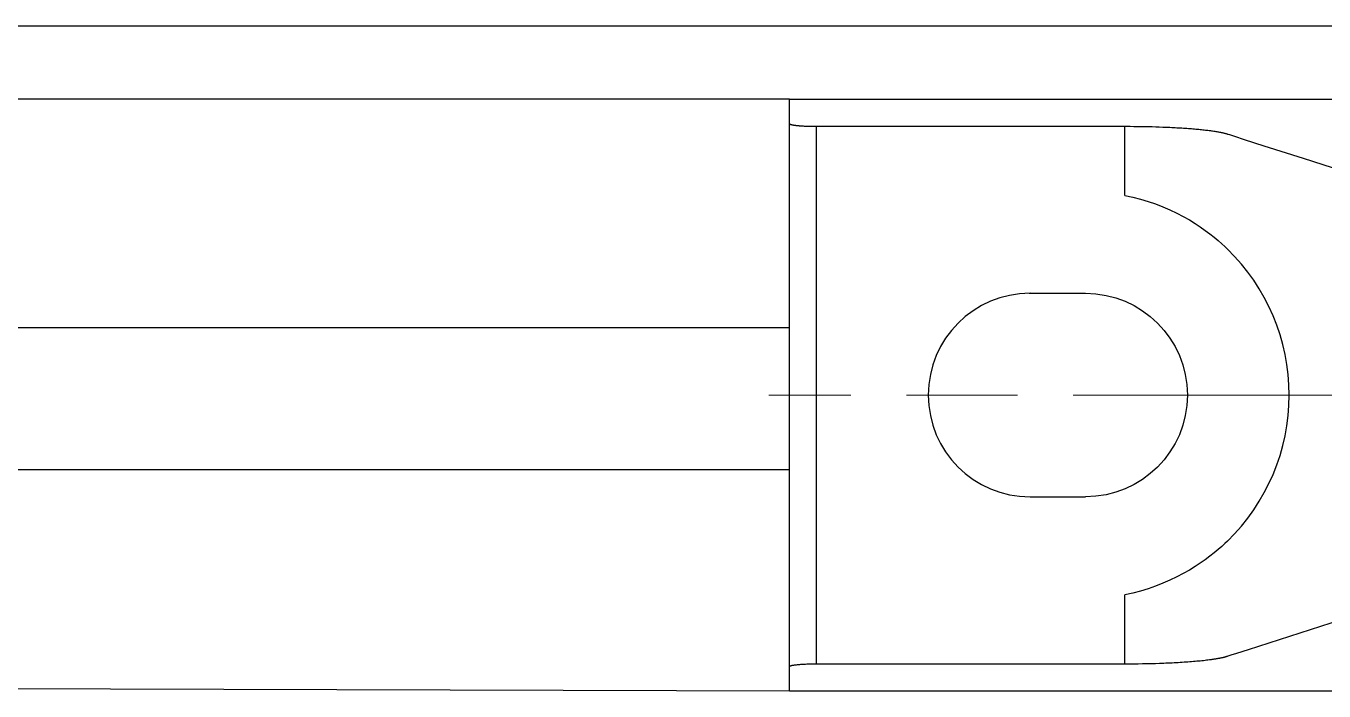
# Model space of a CAD drawing. Header units: millimetres. Extents: x 1269 to 5832, y 527 to 3540.
# Drawn here: x 4961.6 to 5031.8, y 1254.8 to 1290.7 of the extents above; entities that cross this region are included whole.
import ezdxf

# ---------------------------------------------------------------- set-up
doc = ezdxf.new("R2010")
doc.units = ezdxf.units.MM
doc.linetypes.add('ACAD_ISO08W100', pattern=[36, 24, -3, 6, -3])
doc.linetypes.add('phl_thick', pattern=[0])
for name, color, linetype in [('HIDDEN', 7, 'Continuous'), ('projection', 7, 'Continuous'), ('THICK', 7, 'Continuous')]:
    doc.layers.add(name, color=color, linetype=linetype)

msp = doc.modelspace()

# ---------------------------------------------------------------- linework, layer by layer
for p, q in [((5002.867, 1286.789), (4953.317, 1286.789)), ((5002.867, 1274.422), (4953.317, 1274.422)), ((5002.867, 1266.742), (4953.317, 1266.742)), ((5002.867, 1254.79), (4953.317, 1254.936))]:
    msp.add_line(p, q)
at = {"linetype": 'ACAD_ISO08W100', "lineweight": 9}
msp.add_line((5114.19, 1270.789), (5001.751, 1270.789), dxfattribs=at)
at = {"layer": 'HIDDEN'}
for points in [[(5002.867, 1285.464), (5002.867, 1286.137), (5002.867, 1286.474), (5002.867, 1286.642), (5002.867, 1286.726), (5002.867, 1286.768), (5002.867, 1286.779), (5002.867, 1286.784), (5002.867, 1286.787), (5002.867, 1286.788), (5002.867, 1286.789), (5002.867, 1286.789), (5002.867, 1286.789), (5002.867, 1286.789), (5002.867, 1286.789), (5002.868, 1286.789), (5002.868, 1286.789), (5002.87, 1286.789), (5003.354, 1286.789), (5018.847, 1286.789), (5026.594, 1286.789), (5030.467, 1286.789), (5032.404, 1286.789)], [(5015.867, 1265.289), (5018.867, 1265.289), (5018.867, 1265.289)]]:
    msp.add_lwpolyline(points, dxfattribs=at)
msp.add_lwpolyline([(5015.822, 1276.289), (5018.867, 1276.289), (5018.867, 1276.289, -1), (5018.867, 1265.289)], format="xyb", dxfattribs=at)
at = {"layer": 'projection', "color": 7, "linetype": 'phl_thick'}
msp.add_line((4898.817, 1290.742), (5057.367, 1290.742), dxfattribs=at)
at = {"layer": 'THICK'}
for points in [[(5032.171, 1254.789), (5028.056, 1254.789), (5011.596, 1254.789), (5003.366, 1254.789), (5003.109, 1254.789), (5002.98, 1254.789), (5002.916, 1254.789), (5002.884, 1254.789), (5002.868, 1254.789), (5002.867, 1254.789), (5002.867, 1254.789), (5002.867, 1254.789), (5002.867, 1254.789), (5002.867, 1254.79), (5002.867, 1254.79), (5002.867, 1254.812), (5002.867, 1254.857), (5002.867, 1254.946), (5002.867, 1255.125), (5002.867, 1255.84), (5002.867, 1256.019), (5002.867, 1256.109), (5002.867, 1256.114), (5002.867, 1256.115), (5002.867, 1256.122), (5002.867, 1256.138), (5002.867, 1256.169), (5002.867, 1256.231), (5002.867, 1256.478), (5002.867, 1256.973), (5002.867, 1257.963), (5002.867, 1265.882), (5002.867, 1281.721), (5002.867, 1283.701), (5002.867, 1284.691), (5002.867, 1285.186), (5002.867, 1285.433), (5002.867, 1285.449), (5002.867, 1285.456), (5002.867, 1285.46), (5002.867, 1285.462), (5002.867, 1285.463), (5002.867, 1285.464), (5002.867, 1285.464), (5002.867, 1285.464), (5002.867, 1285.463), (5002.867, 1285.463), (5002.868, 1285.461), (5002.868, 1285.458), (5002.869, 1285.456), (5002.871, 1285.454), (5002.872, 1285.451), (5002.875, 1285.449), (5002.877, 1285.447), (5002.88, 1285.445), (5002.883, 1285.442), (5002.887, 1285.44), (5002.891, 1285.438), (5002.895, 1285.435), (5002.9, 1285.433), (5002.905, 1285.43), (5002.911, 1285.428), (5002.917, 1285.426), (5002.923, 1285.423), (5002.93, 1285.421), (5002.937, 1285.419), (5002.945, 1285.416), (5002.953, 1285.414), (5002.962, 1285.412), (5002.971, 1285.409), (5002.98, 1285.407), (5002.99, 1285.405), (5003, 1285.402), (5003.011, 1285.4), (5003.022, 1285.398), (5003.033, 1285.395), (5003.045, 1285.393), (5003.057, 1285.391), (5003.07, 1285.389), (5003.083, 1285.386), (5003.097, 1285.384), (5003.111, 1285.382), (5003.125, 1285.38), (5003.14, 1285.378), (5003.155, 1285.376), (5003.171, 1285.374), (5003.187, 1285.372), (5003.203, 1285.37), (5003.22, 1285.368), (5003.237, 1285.366), (5003.254, 1285.364), (5003.272, 1285.362), (5003.29, 1285.36), (5003.308, 1285.358), (5003.327, 1285.356), (5003.346, 1285.355), (5003.365, 1285.353), (5003.384, 1285.351), (5003.404, 1285.349), (5003.424, 1285.348), (5003.445, 1285.346), (5003.465, 1285.345), (5003.486, 1285.343), (5003.507, 1285.342), (5003.529, 1285.34), (5003.55, 1285.339), (5003.572, 1285.338), (5003.616, 1285.335), (5003.66, 1285.333), (5003.705, 1285.33), (5003.751, 1285.328), (5003.797, 1285.326), (5003.843, 1285.325), (5003.89, 1285.323), (5003.936, 1285.322), (5004.029, 1285.319), (5004.075, 1285.319), (5004.121, 1285.318), (5004.167, 1285.317), (5004.212, 1285.317), (5004.257, 1285.317), (5004.302, 1285.317), (5004.313, 1285.317), (5004.316, 1285.317), (5004.317, 1285.317), (5004.317, 1285.317), (5004.317, 1285.316), (5004.317, 1285.316), (5004.317, 1285.315), (5004.317, 1285.313), (5004.317, 1285.309), (5004.317, 1285.294), (5004.317, 1285.171), (5004.317, 1284.681), (5004.317, 1283.701), (5004.317, 1279.782), (5004.317, 1271.942), (5004.317, 1256.262)], [(5004.317, 1285.317), (5013.68, 1285.317), (5018.361, 1285.317), (5020.702, 1285.317), (5020.995, 1285.317), (5020.997, 1285.317), (5020.998, 1285.317), (5020.999, 1285.317), (5021.002, 1285.317), (5021.008, 1285.317), (5021.02, 1285.317), (5021.044, 1285.317), (5021.092, 1285.316), (5021.284, 1285.316), (5021.477, 1285.315), (5021.672, 1285.313), (5021.868, 1285.31), (5022.065, 1285.306), (5022.262, 1285.302), (5022.458, 1285.298), (5022.655, 1285.292), (5022.85, 1285.286), (5023.044, 1285.279), (5023.237, 1285.271), (5023.332, 1285.267), (5023.427, 1285.262), (5023.521, 1285.258), (5023.615, 1285.253), (5023.708, 1285.248), (5023.8, 1285.243), (5023.892, 1285.238), (5023.982, 1285.233), (5024.072, 1285.227), (5024.16, 1285.221), (5024.248, 1285.215), (5024.335, 1285.209), (5024.42, 1285.203), (5024.505, 1285.197), (5024.588, 1285.19), (5024.67, 1285.183), (5024.751, 1285.177), (5024.83, 1285.17), (5024.908, 1285.162), (5024.985, 1285.155), (5025.061, 1285.148), (5025.135, 1285.14), (5025.207, 1285.133), (5025.278, 1285.125), (5025.348, 1285.117), (5025.416, 1285.109), (5025.482, 1285.101), (5025.547, 1285.093), (5025.611, 1285.084), (5025.672, 1285.076), (5025.732, 1285.068), (5025.791, 1285.059), (5025.847, 1285.05), (5025.903, 1285.042), (5025.956, 1285.033), (5026.008, 1285.024), (5026.058, 1285.015), (5026.106, 1285.006), (5026.152, 1284.997), (5026.197, 1284.988), (5026.24, 1284.979), (5026.282, 1284.97), (5026.322, 1284.961), (5026.36, 1284.952), (5026.396, 1284.943), (5026.431, 1284.934), (5026.464, 1284.924), (5026.495, 1284.915), (5026.525, 1284.906), (5026.528, 1284.905), (5026.529, 1284.905), (5026.529, 1284.904), (5026.53, 1284.904), (5026.534, 1284.903), (5026.543, 1284.9), (5026.576, 1284.889), (5026.642, 1284.868), (5026.907, 1284.783), (5027.438, 1284.612), (5028.499, 1284.27), (5030.62, 1283.587), (5032.742, 1282.903)], [(5020.997, 1281.581), (5020.997, 1285.317)], [(5020.997, 1281.581), (5021.413, 1281.491), (5021.829, 1281.383), (5022.242, 1281.259), (5022.648, 1281.119), (5023.044, 1280.965), (5023.427, 1280.8), (5023.795, 1280.624), (5024.145, 1280.441), (5024.474, 1280.253), (5024.782, 1280.063), (5025.067, 1279.875), (5025.331, 1279.69), (5025.581, 1279.503), (5025.815, 1279.318), (5026.029, 1279.139), (5026.221, 1278.97), (5026.388, 1278.817), (5026.529, 1278.682)], [(5026.529, 1262.896), (5026.388, 1262.762), (5026.221, 1262.608), (5026.029, 1262.44), (5025.815, 1262.261), (5025.581, 1262.076), (5025.331, 1261.888), (5025.067, 1261.703), (5024.782, 1261.515), (5024.474, 1261.326), (5024.145, 1261.138), (5023.795, 1260.955), (5023.427, 1260.779), (5023.044, 1260.613), (5022.648, 1260.459), (5022.242, 1260.32), (5021.829, 1260.195), (5021.413, 1260.088), (5020.997, 1259.997)], [(5020.997, 1256.262), (5020.997, 1259.997)], [(5002.867, 1256.115), (5002.868, 1256.118), (5002.869, 1256.121), (5002.87, 1256.124), (5002.872, 1256.127), (5002.875, 1256.13), (5002.878, 1256.133), (5002.882, 1256.136), (5002.887, 1256.139), (5002.892, 1256.142), (5002.898, 1256.145), (5002.904, 1256.148), (5002.912, 1256.151), (5002.919, 1256.154), (5002.928, 1256.157), (5002.937, 1256.16), (5002.946, 1256.163), (5002.956, 1256.165), (5002.967, 1256.168), (5002.979, 1256.171), (5002.991, 1256.174), (5003.003, 1256.177), (5003.017, 1256.18), (5003.045, 1256.185), (5003.075, 1256.191), (5003.107, 1256.196), (5003.141, 1256.201), (5003.178, 1256.206), (5003.215, 1256.21), (5003.255, 1256.215), (5003.296, 1256.219), (5003.338, 1256.223), (5003.383, 1256.227), (5003.43, 1256.231), (5003.478, 1256.235), (5003.528, 1256.238), (5003.579, 1256.241), (5003.632, 1256.244), (5003.686, 1256.247), (5003.742, 1256.25), (5003.798, 1256.252), (5003.856, 1256.254), (5003.914, 1256.256), (5003.973, 1256.258), (5004.091, 1256.26), (5004.21, 1256.261), (5004.269, 1256.262), (5004.298, 1256.262), (5004.313, 1256.262), (5004.317, 1256.262), (5004.317, 1256.262), (5004.318, 1256.262), (5004.319, 1256.262), (5004.322, 1256.262), (5004.333, 1256.262), (5004.355, 1256.262), (5004.441, 1256.262), (5005.827, 1256.262), (5011.369, 1256.262), (5016.911, 1256.262), (5019.682, 1256.262), (5020.374, 1256.262), (5020.721, 1256.262), (5020.894, 1256.262), (5020.981, 1256.262), (5020.991, 1256.262), (5020.997, 1256.262), (5020.999, 1256.262), (5021.006, 1256.262), (5021.02, 1256.262), (5021.133, 1256.262), (5021.247, 1256.262), (5021.361, 1256.263), (5021.476, 1256.264), (5021.707, 1256.266), (5021.939, 1256.27), (5022.172, 1256.274), (5022.405, 1256.279), (5022.637, 1256.286), (5022.869, 1256.293), (5022.984, 1256.297), (5023.098, 1256.302), (5023.212, 1256.307), (5023.325, 1256.311), (5023.437, 1256.317), (5023.549, 1256.322), (5023.659, 1256.328), (5023.769, 1256.333), (5023.877, 1256.34), (5023.985, 1256.346), (5024.091, 1256.353), (5024.195, 1256.36), (5024.298, 1256.367), (5024.4, 1256.374), (5024.5, 1256.381), (5024.599, 1256.389), (5024.695, 1256.397), (5024.791, 1256.405), (5024.884, 1256.414), (5024.975, 1256.422), (5025.064, 1256.431), (5025.152, 1256.44), (5025.237, 1256.449), (5025.32, 1256.458), (5025.401, 1256.468), (5025.48, 1256.477), (5025.557, 1256.487), (5025.595, 1256.492), (5025.632, 1256.497), (5025.668, 1256.502), (5025.704, 1256.507), (5025.739, 1256.512), (5025.774, 1256.517), (5025.808, 1256.522), (5025.841, 1256.527), (5025.874, 1256.532), (5025.906, 1256.537), (5025.938, 1256.542), (5025.969, 1256.548), (5026, 1256.553), (5026.03, 1256.558), (5026.059, 1256.563), (5026.088, 1256.569), (5026.116, 1256.574), (5026.144, 1256.579), (5026.171, 1256.585), (5026.197, 1256.59), (5026.223, 1256.595), (5026.248, 1256.601), (5026.272, 1256.606), (5026.296, 1256.611), (5026.32, 1256.617), (5026.342, 1256.622), (5026.365, 1256.628), (5026.386, 1256.633), (5026.407, 1256.639), (5026.428, 1256.644), (5026.447, 1256.649), (5026.467, 1256.655), (5026.485, 1256.66), (5026.503, 1256.666), (5026.521, 1256.671), (5026.525, 1256.673), (5026.527, 1256.673), (5026.528, 1256.674), (5026.529, 1256.674), (5026.532, 1256.675), (5026.571, 1256.687), (5026.728, 1256.738), (5027.042, 1256.839), (5027.67, 1257.041), (5032.693, 1258.659)]]:
    msp.add_lwpolyline(points, dxfattribs=at)
msp.add_lwpolyline([(5015.867, 1276.289, 1), (5015.867, 1265.289)], format="xyb", dxfattribs=at)
msp.add_ellipse((5018.867, 1270.789), major_axis=(-11, 0), ratio=1, start_param=2.341287, end_param=3.941898, dxfattribs=at)

doc.saveas('drawing.dxf')
